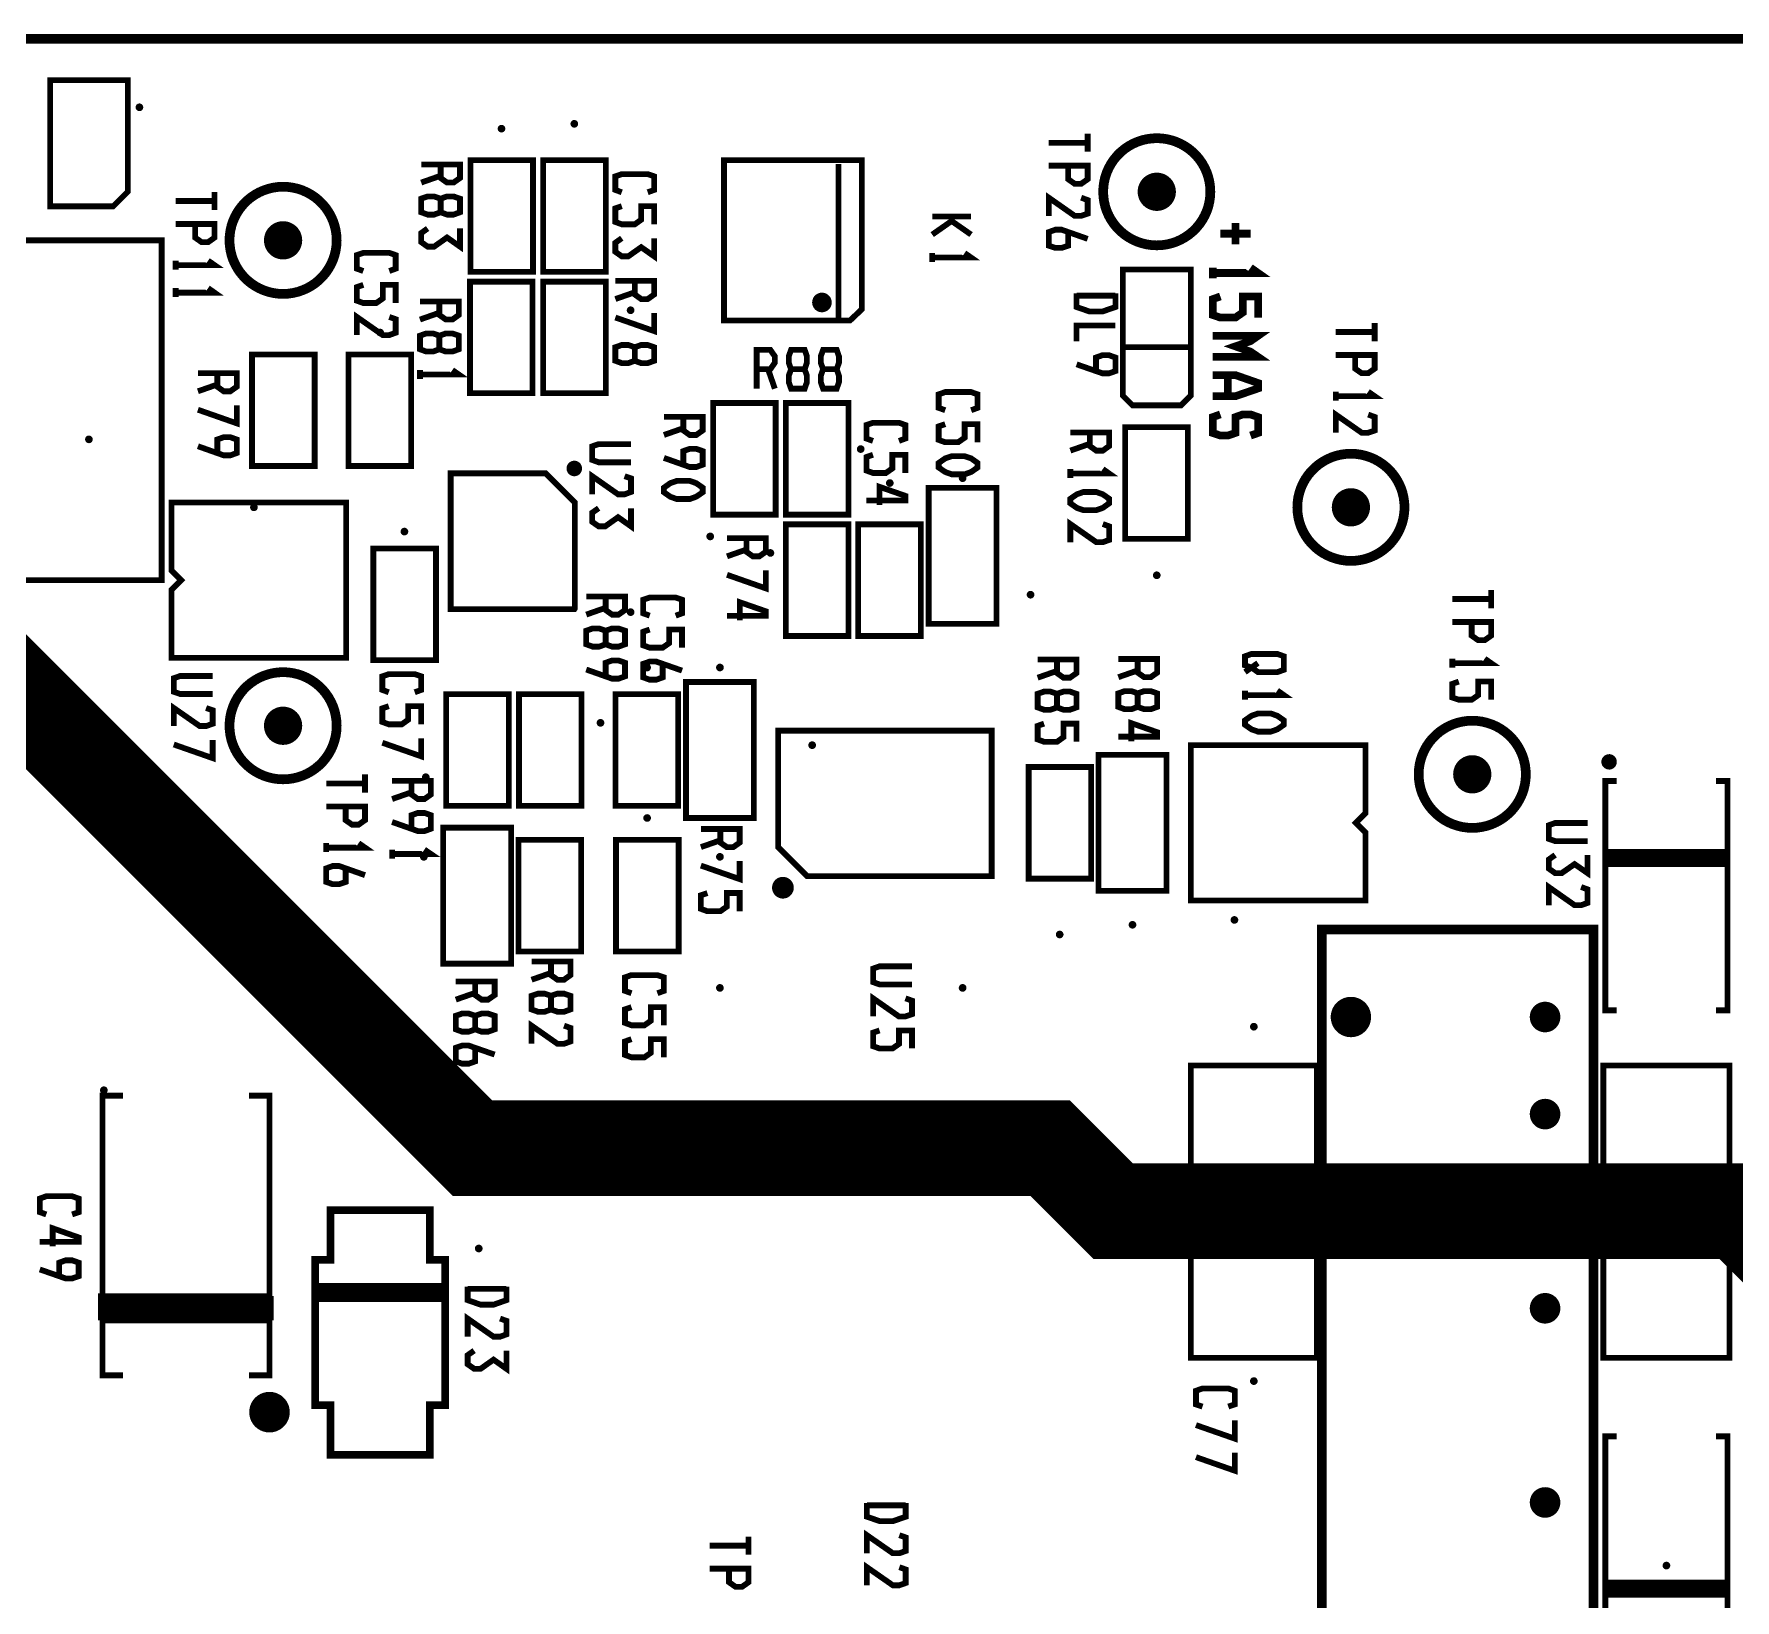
# Model space of a CAD drawing. Extents: x 8 to 205, y 3 to 189.
# Drawn here: x 41.32 to 85.82, y 146.05 to 187.02 of the extents above; entities that cross this region are included whole.
import ezdxf

# ---------------------------------------------------------------- set-up
doc = ezdxf.new("R2010")
doc.units = 0
doc.header["$MEASUREMENT"] = 0
doc.layers.get('0').update_dxf_attribs({"linetype": 'CONTINUOUS'})
doc.layers.add('26-349-0_DRL', color=254, linetype='CONTINUOUS')
doc.layers.add('26-349-0_SST', color=12, linetype='CONTINUOUS')

# ---------------------------------------------------------------- blocks, each defined once
blk = doc.blocks.new('ROUND_95')
at = {"const_width": 0.40005}
blk.add_lwpolyline([(-0.200024, 0, 1), (0.200024, 0, 1)], format="xyb", close=True, dxfattribs=at)
blk = doc.blocks.new('ROUND_96')
at = {"const_width": 0.50038}
blk.add_lwpolyline([(-0.25019, 0, 1), (0.25019, 0, 1)], format="xyb", close=True, dxfattribs=at)
blk = doc.blocks.new('ROUND_102')
at = {"const_width": 0.10033}
blk.add_lwpolyline([(-0.050164, 0, 1), (0.050164, 0, 1)], format="xyb", close=True, dxfattribs=at)

msp = doc.modelspace()

# ---------------------------------------------------------------- linework, layer by layer
at = {"layer": '26-349-0_DRL'}
for points, const_width in [([(13.894, 186.892), (200.843, 186.892)], 0.254), ([(87.966, 140.728), (87.966, 154.19), (85.934, 156.222), (69.551, 156.222), (67.9, 157.873), (52.787, 157.873), (31.578, 179.082), (28.022, 179.082)], 2.499)]:
    msp.add_lwpolyline(points, dxfattribs=dict(at, const_width=const_width))
at = {"layer": '26-349-0_SST'}
for points, const_width in [([(41.738, 182.638), (41.738, 182.511), (43.389, 182.511), (43.77, 182.892), (43.77, 185.813), (41.738, 185.813), (41.738, 182.638)], 0.152), ([(68.885, 183.938), (68.885, 184.413)], 0.152), ([(67.869, 184.175), (68.885, 184.175)], 0.152), ([(51.956, 183.608), (51.956, 183.253), (52.124, 183.133), (52.294, 183.133), (52.464, 183.253), (52.464, 183.608), (51.448, 183.608)], 0.152), ([(51.956, 183.311), (51.448, 183.133)], 0.152), ([(54.374, 180.796), (54.374, 183.717), (52.736, 183.717), (52.736, 180.796), (54.374, 180.796)], 0.152), ([(56.279, 180.796), (56.279, 183.717), (54.641, 183.717), (54.641, 180.796), (56.279, 180.796)], 0.152), ([(56.696, 182.879), (56.528, 182.94), (56.528, 183.296), (56.696, 183.354), (57.374, 183.354), (57.544, 183.296), (57.544, 182.94), (57.374, 182.879)], 0.152), ([(62.873, 179.719), (62.975, 179.821), (62.975, 183.72), (59.371, 183.72), (59.371, 179.524), (62.667, 179.524), (62.873, 179.719)], 0.152), ([(62.368, 183.621), (62.368, 179.524)], 0.152), ([(68.377, 183.575), (68.377, 183.22), (68.548, 183.1), (68.715, 183.1), (68.885, 183.22), (68.885, 183.575), (67.869, 183.575)], 0.152), ([(46.041, 182.412), (46.041, 182.887)], 0.152), ([(45.025, 182.651), (46.041, 182.651)], 0.152), ([(51.956, 182.356), (52.124, 182.295), (52.294, 182.295), (52.464, 182.356), (52.464, 182.712), (52.294, 182.77), (52.124, 182.77), (51.956, 182.712), (51.956, 182.356), (51.786, 182.295), (51.616, 182.295), (51.448, 182.356), (51.448, 182.712), (51.616, 182.77), (51.786, 182.77), (51.956, 182.712)], 0.152), ([(56.696, 182.516), (56.528, 182.458), (56.528, 182.102), (56.696, 182.041), (57.036, 182.041), (57.204, 182.16), (57.204, 182.516), (57.544, 182.516), (57.544, 182.041)], 0.152), ([(67.869, 182.262), (67.869, 182.737), (68.548, 182.262), (68.715, 182.262), (68.885, 182.32), (68.885, 182.676), (68.715, 182.737)], 0.152), ([(45.533, 182.049), (45.533, 181.693), (45.703, 181.574), (45.873, 181.574), (46.041, 181.693), (46.041, 182.049), (45.025, 182.049)], 0.152), ([(65.835, 182.247), (64.819, 182.247)], 0.152), ([(64.819, 181.772), (65.327, 182.127), (65.835, 181.772)], 0.152), ([(72.751, 181.518), (72.751, 182.071)], 0.203), ([(44.659, 181.508), (44.659, 181.622), (40.849, 181.622), (40.849, 172.732), (44.659, 172.732), (44.659, 181.508)], 0.152), ([(51.616, 181.932), (51.448, 181.812), (51.448, 181.576), (51.616, 181.457), (51.786, 181.457), (52.124, 181.696), (52.464, 181.457), (52.464, 181.932)], 0.152), ([(56.696, 181.678), (56.528, 181.558), (56.528, 181.322), (56.696, 181.203), (56.866, 181.203), (57.204, 181.442), (57.544, 181.203), (57.544, 181.678)], 0.152), ([(68.377, 181.838), (68.377, 181.482), (68.207, 181.424), (68.04, 181.424), (67.869, 181.482), (67.869, 181.838), (68.04, 181.899), (68.207, 181.899), (68.885, 181.66)], 0.152), ([(73.147, 181.795), (72.358, 181.795)], 0.203), ([(45.025, 180.855), (45.025, 181.091)], 0.152), ([(45.025, 180.974), (46.041, 180.974), (45.873, 181.091)], 0.152), ([(49.934, 180.819), (49.764, 180.88), (49.764, 181.236), (49.934, 181.294), (50.613, 181.294), (50.78, 181.236), (50.78, 180.88), (50.613, 180.819)], 0.152), ([(64.819, 181.053), (64.819, 181.289)], 0.152), ([(64.819, 181.172), (65.835, 181.172), (65.667, 181.289)], 0.152), ([(71.329, 177.304), (70.059, 177.304), (69.805, 177.558), (69.805, 180.86), (71.583, 180.86), (71.583, 177.558), (71.329, 177.304)], 0.152), ([(72.159, 180.629), (72.159, 180.906)], 0.203), ([(72.159, 180.766), (73.346, 180.766), (73.147, 180.906)], 0.203), ([(45.025, 180.136), (45.025, 180.372)], 0.152), ([(45.025, 180.253), (46.041, 180.253), (45.873, 180.372)], 0.152), ([(49.934, 180.456), (49.764, 180.398), (49.764, 180.042), (49.934, 179.981), (50.272, 179.981), (50.442, 180.1), (50.442, 180.456), (50.78, 180.456), (50.78, 179.981)], 0.152), ([(52.723, 180.542), (52.723, 177.621), (54.362, 177.621), (54.362, 180.542), (52.723, 180.542)], 0.152), ([(56.279, 177.621), (56.279, 180.542), (54.641, 180.542), (54.641, 177.621), (56.279, 177.621)], 0.152), ([(57.036, 180.56), (57.036, 180.205), (57.204, 180.085), (57.374, 180.085), (57.544, 180.205), (57.544, 180.56), (56.528, 180.56)], 0.152), ([(57.036, 180.263), (56.528, 180.085)], 0.152), ([(68.596, 180.232), (68.596, 179.877), (68.934, 179.76), (69.274, 179.76), (69.612, 179.877), (69.612, 180.232)], 0.152), ([(68.596, 180.174), (69.612, 180.174)], 0.152), ([(72.358, 180.154), (72.159, 180.083), (72.159, 179.669), (72.358, 179.6), (72.751, 179.6), (72.949, 179.737), (72.949, 180.154), (73.346, 180.154), (73.346, 179.6)], 0.203), ([(51.923, 180.024), (51.923, 179.669), (52.093, 179.549), (52.264, 179.549), (52.431, 179.669), (52.431, 180.024), (51.415, 180.024)], 0.152), ([(51.923, 179.727), (51.415, 179.549)], 0.152), ([(62.104, 180.055), (61.763, 180.055)], 0.152), ([(62.096, 179.918), (61.771, 179.918)], 0.152), ([(61.855, 180.159), (61.855, 179.834)], 0.152), ([(61.992, 180.166), (61.992, 179.826)], 0.152), ([(49.764, 179.143), (49.764, 179.618), (50.442, 179.143), (50.613, 179.143), (50.78, 179.204), (50.78, 179.559), (50.613, 179.618)], 0.152), ([(56.528, 179.603), (57.544, 179.247), (57.544, 179.722)], 0.152), ([(68.596, 178.98), (68.596, 179.394), (69.612, 179.394)], 0.152), ([(76.394, 178.983), (76.394, 179.458)], 0.152), ([(51.923, 178.772), (52.093, 178.711), (52.264, 178.711), (52.431, 178.772), (52.431, 179.128), (52.264, 179.186), (52.093, 179.186), (51.923, 179.128), (51.923, 178.772), (51.756, 178.711), (51.585, 178.711), (51.415, 178.772), (51.415, 179.128), (51.585, 179.186), (51.756, 179.186), (51.923, 179.128)], 0.152), ([(57.036, 178.47), (57.204, 178.409), (57.374, 178.409), (57.544, 178.47), (57.544, 178.825), (57.374, 178.884), (57.204, 178.884), (57.036, 178.825), (57.036, 178.47), (56.866, 178.409), (56.696, 178.409), (56.528, 178.47), (56.528, 178.825), (56.696, 178.884), (56.866, 178.884), (57.036, 178.825)], 0.152), ([(72.159, 178.571), (73.346, 178.571), (73.147, 178.708), (72.751, 178.848), (73.147, 178.985), (73.346, 179.125), (72.159, 179.125)], 0.203), ([(75.378, 179.222), (76.394, 179.222)], 0.152), ([(48.659, 175.716), (48.659, 178.637), (47.021, 178.637), (47.021, 175.716), (48.659, 175.716)], 0.152), ([(49.548, 178.637), (49.548, 175.716), (51.187, 175.716), (51.187, 178.637), (49.548, 178.637)], 0.152), ([(60.227, 178.249), (60.582, 178.249), (60.701, 178.419), (60.701, 178.587), (60.582, 178.757), (60.227, 178.757), (60.227, 177.741)], 0.152), ([(61.481, 178.249), (61.54, 178.419), (61.54, 178.587), (61.481, 178.757), (61.126, 178.757), (61.065, 178.587), (61.065, 178.419), (61.126, 178.249), (61.481, 178.249), (61.54, 178.079), (61.54, 177.911), (61.481, 177.741), (61.126, 177.741), (61.065, 177.911), (61.065, 178.079), (61.126, 178.249)], 0.152), ([(62.319, 178.249), (62.378, 178.419), (62.378, 178.587), (62.319, 178.757), (61.964, 178.757), (61.903, 178.587), (61.903, 178.419), (61.964, 178.249), (62.319, 178.249), (62.378, 178.079), (62.378, 177.911), (62.319, 177.741), (61.964, 177.741), (61.903, 177.911), (61.903, 178.079), (61.964, 178.249)], 0.152), ([(69.104, 178.2), (69.104, 178.556), (69.274, 178.617), (69.442, 178.617), (69.612, 178.556), (69.612, 178.2), (69.442, 178.142), (69.274, 178.142), (68.596, 178.378)], 0.152), ([(71.583, 178.828), (69.805, 178.828)], 0.152), ([(75.886, 178.62), (75.886, 178.264), (76.056, 178.145), (76.226, 178.145), (76.394, 178.264), (76.394, 178.62), (75.378, 178.62)], 0.152), ([(46.114, 178.147), (46.114, 177.792), (46.282, 177.672), (46.452, 177.672), (46.622, 177.792), (46.622, 178.147), (45.606, 178.147)], 0.152), ([(51.415, 177.992), (51.415, 178.228)], 0.152), ([(51.415, 178.112), (52.431, 178.112), (52.264, 178.228)], 0.152), ([(60.524, 178.249), (60.701, 177.741)], 0.152), ([(72.159, 177.543), (72.751, 177.543), (73.346, 177.748), (73.346, 177.888), (72.751, 178.096), (72.159, 178.096)], 0.203), ([(72.556, 177.543), (72.556, 178.096)], 0.203), ([(46.114, 177.85), (45.606, 177.672)], 0.152), ([(65.159, 177.177), (64.989, 177.238), (64.989, 177.593), (65.159, 177.652), (65.837, 177.652), (66.005, 177.593), (66.005, 177.238), (65.837, 177.177)], 0.152), ([(75.378, 177.426), (75.378, 177.662)], 0.152), ([(75.378, 177.545), (76.394, 177.545), (76.226, 177.662)], 0.152), ([(45.606, 177.19), (46.622, 176.834), (46.622, 177.309)], 0.152), ([(60.724, 174.446), (60.724, 177.367), (59.086, 177.367), (59.086, 174.446), (60.724, 174.446)], 0.152), ([(62.629, 174.446), (62.629, 177.367), (60.991, 177.367), (60.991, 174.446), (62.629, 174.446)], 0.152), ([(73.147, 176.514), (73.346, 176.582), (73.346, 176.997), (73.147, 177.068), (72.949, 177.068), (72.751, 176.997), (72.751, 176.582), (72.556, 176.514), (72.358, 176.514), (72.159, 176.582), (72.159, 176.997), (72.358, 177.068)], 0.203), ([(75.378, 176.588), (75.378, 177.063), (76.056, 176.588), (76.226, 176.588), (76.394, 176.646), (76.394, 177.002), (76.226, 177.063)], 0.152), ([(58.306, 177.004), (58.306, 176.649), (58.474, 176.529), (58.644, 176.529), (58.814, 176.649), (58.814, 177.004), (57.798, 177.004)], 0.152), ([(58.306, 176.707), (57.798, 176.529)], 0.152), ([(63.269, 176.374), (63.099, 176.435), (63.099, 176.791), (63.269, 176.849), (63.948, 176.849), (64.115, 176.791), (64.115, 176.435), (63.948, 176.374)], 0.152), ([(65.159, 176.814), (64.989, 176.755), (64.989, 176.4), (65.159, 176.339), (65.497, 176.339), (65.667, 176.458), (65.667, 176.814), (66.005, 176.814), (66.005, 176.339)], 0.152), ([(69.868, 176.732), (69.868, 173.811), (71.507, 173.811), (71.507, 176.732), (69.868, 176.732)], 0.152), ([(46.114, 176.057), (46.114, 176.412), (46.282, 176.471), (46.452, 176.471), (46.622, 176.412), (46.622, 176.057), (46.452, 175.996), (46.282, 175.996), (45.606, 176.235)], 0.152), ([(56.937, 175.815), (56.091, 175.815), (55.921, 175.876), (55.921, 176.232), (56.091, 176.29), (56.937, 176.29)], 0.152), ([(58.306, 175.752), (58.306, 176.108), (58.474, 176.166), (58.644, 176.166), (58.814, 176.108), (58.814, 175.752), (58.644, 175.691), (58.474, 175.691), (57.798, 175.93)], 0.152), ([(68.941, 176.595), (68.941, 176.24), (69.111, 176.12), (69.282, 176.12), (69.449, 176.24), (69.449, 176.595), (68.433, 176.595)], 0.152), ([(68.941, 176.298), (68.433, 176.12)], 0.152), ([(55.515, 175.765), (55.393, 175.765)], 0.152), ([(55.428, 175.777), (55.428, 175.528)], 0.152), ([(63.269, 176.011), (63.099, 175.953), (63.099, 175.597), (63.269, 175.536), (63.607, 175.536), (63.777, 175.655), (63.777, 176.011), (64.115, 176.011), (64.115, 175.536)], 0.152), ([(64.989, 175.798), (65.159, 175.917), (65.329, 175.975), (65.667, 175.975), (65.837, 175.917), (66.005, 175.798), (66.005, 175.678), (65.837, 175.561), (65.667, 175.5), (65.329, 175.5), (65.159, 175.561), (64.989, 175.678), (64.989, 175.798)], 0.152), ([(52.279, 175.526), (54.707, 175.526), (55.469, 174.764), (55.469, 171.993), (55.454, 171.97), (52.218, 171.97), (52.218, 175.526), (52.279, 175.526)], 0.152), ([(55.578, 175.627), (55.329, 175.627)], 0.152), ([(55.566, 175.714), (55.566, 175.592)], 0.152), ([(55.921, 174.977), (55.921, 175.452), (56.599, 174.977), (56.77, 174.977), (56.937, 175.038), (56.937, 175.394), (56.77, 175.452)], 0.152), ([(57.798, 175.15), (57.966, 175.269), (58.136, 175.328), (58.474, 175.328), (58.644, 175.269), (58.814, 175.15), (58.814, 175.031), (58.644, 174.914), (58.474, 174.853), (58.136, 174.853), (57.966, 174.914), (57.798, 175.031), (57.798, 175.15)], 0.152), ([(68.433, 175.401), (68.433, 175.638)], 0.152), ([(68.433, 175.521), (69.449, 175.521), (69.282, 175.638)], 0.152), ([(63.44, 174.698), (63.44, 175.173), (64.115, 174.937), (64.115, 174.817), (63.099, 174.817)], 0.152), ([(66.503, 171.589), (66.503, 175.145), (64.725, 175.145), (64.725, 171.589), (66.503, 171.589)], 0.152), ([(68.433, 174.86), (68.603, 174.977), (68.774, 175.038), (69.111, 175.038), (69.282, 174.977), (69.449, 174.86), (69.449, 174.741), (69.282, 174.622), (69.111, 174.563), (68.774, 174.563), (68.603, 174.622), (68.433, 174.741), (68.433, 174.86)], 0.152), ([(49.485, 170.7), (49.485, 174.764), (44.913, 174.764), (44.913, 172.986), (45.167, 172.732), (44.913, 172.478), (44.913, 170.7), (49.485, 170.7)], 0.152), ([(56.091, 174.614), (55.921, 174.495), (55.921, 174.258), (56.091, 174.139), (56.262, 174.139), (56.599, 174.378), (56.937, 174.139), (56.937, 174.614)], 0.152), ([(62.629, 171.271), (62.629, 174.192), (60.991, 174.192), (60.991, 171.271), (62.629, 171.271)], 0.152), ([(62.883, 174.192), (62.883, 171.271), (64.522, 171.271), (64.522, 174.192), (62.883, 174.192)], 0.152), ([(68.433, 173.725), (68.433, 174.2), (69.111, 173.725), (69.282, 173.725), (69.449, 173.783), (69.449, 174.139), (69.282, 174.2)], 0.152), ([(51.834, 170.636), (51.834, 173.557), (50.196, 173.557), (50.196, 170.636), (51.834, 170.636)], 0.152), ([(59.957, 173.829), (59.957, 173.474), (60.125, 173.354), (60.295, 173.354), (60.465, 173.474), (60.465, 173.829), (59.449, 173.829)], 0.152), ([(59.957, 173.532), (59.449, 173.354)], 0.152), ([(59.449, 172.872), (60.465, 172.516), (60.465, 172.991)], 0.152), ([(56.274, 172.305), (56.274, 171.95), (56.442, 171.83), (56.612, 171.83), (56.782, 171.95), (56.782, 172.305), (55.766, 172.305)], 0.152), ([(57.427, 171.802), (57.257, 171.863), (57.257, 172.219), (57.427, 172.277), (58.106, 172.277), (58.273, 172.219), (58.273, 171.863), (58.106, 171.802)], 0.152), ([(59.787, 171.678), (59.787, 172.153), (60.465, 171.917), (60.465, 171.797), (59.449, 171.797)], 0.152), ([(78.426, 172.237), (79.442, 172.237)], 0.152), ([(79.442, 171.998), (79.442, 172.473)], 0.152), ([(56.274, 172.008), (55.766, 171.83)], 0.152), ([(56.274, 171.053), (56.442, 170.992), (56.612, 170.992), (56.782, 171.053), (56.782, 171.409), (56.612, 171.467), (56.442, 171.467), (56.274, 171.409), (56.274, 171.053), (56.104, 170.992), (55.934, 170.992), (55.766, 171.053), (55.766, 171.409), (55.934, 171.467), (56.104, 171.467), (56.274, 171.409)], 0.152), ([(57.427, 171.439), (57.257, 171.381), (57.257, 171.025), (57.427, 170.964), (57.765, 170.964), (57.935, 171.083), (57.935, 171.439), (58.273, 171.439), (58.273, 170.964)], 0.152), ([(78.934, 171.635), (78.934, 171.279), (79.104, 171.16), (79.274, 171.16), (79.442, 171.279), (79.442, 171.635), (78.426, 171.635)], 0.152), ([(56.274, 170.215), (56.274, 170.57), (56.442, 170.629), (56.612, 170.629), (56.782, 170.57), (56.782, 170.215), (56.612, 170.154), (56.442, 170.154), (55.766, 170.393)], 0.152), ([(57.765, 170.542), (57.765, 170.187), (57.598, 170.126), (57.427, 170.126), (57.257, 170.187), (57.257, 170.542), (57.427, 170.601), (57.598, 170.601), (58.273, 170.365)], 0.152), ([(68.085, 170.654), (68.085, 170.299), (68.253, 170.179), (68.423, 170.179), (68.593, 170.299), (68.593, 170.654), (67.577, 170.654)], 0.152), ([(70.196, 170.667), (70.196, 170.311), (70.366, 170.192), (70.536, 170.192), (70.704, 170.311), (70.704, 170.667), (69.688, 170.667)], 0.152), ([(73.173, 170.801), (73.003, 170.74), (73.003, 170.504), (73.173, 170.446), (73.341, 170.326), (73.849, 170.326), (74.019, 170.385), (74.019, 170.74), (73.849, 170.801), (73.173, 170.801)], 0.152), ([(73.341, 170.563), (73.003, 170.326)], 0.152), ([(78.426, 170.441), (78.426, 170.677)], 0.152), ([(78.426, 170.56), (79.442, 170.56), (79.274, 170.677)], 0.152), ([(45.99, 169.752), (45.144, 169.752), (44.974, 169.811), (44.974, 170.166), (45.144, 170.225), (45.99, 170.225)], 0.152), ([(50.6, 169.798), (50.432, 169.859), (50.432, 170.215), (50.6, 170.273), (51.278, 170.273), (51.448, 170.215), (51.448, 169.859), (51.278, 169.798)], 0.152), ([(60.153, 166.509), (60.153, 170.065), (58.375, 170.065), (58.375, 166.509), (60.153, 166.509)], 0.152), ([(68.085, 170.357), (67.577, 170.179)], 0.152), ([(70.196, 170.37), (69.688, 170.192)], 0.152), ([(78.596, 170.078), (78.426, 170.017), (78.426, 169.661), (78.596, 169.603), (78.934, 169.603), (79.104, 169.722), (79.104, 170.078), (79.442, 170.078), (79.442, 169.603)], 0.152), ([(53.739, 166.826), (53.739, 169.747), (52.101, 169.747), (52.101, 166.826), (53.739, 166.826)], 0.152), ([(55.644, 166.826), (55.644, 169.747), (54.006, 169.747), (54.006, 166.826), (55.644, 166.826)], 0.152), ([(56.533, 169.747), (56.533, 166.826), (58.172, 166.826), (58.172, 169.747), (56.533, 169.747)], 0.152), ([(68.085, 169.402), (68.253, 169.341), (68.423, 169.341), (68.593, 169.402), (68.593, 169.758), (68.423, 169.816), (68.253, 169.816), (68.085, 169.758), (68.085, 169.402), (67.915, 169.341), (67.745, 169.341), (67.577, 169.402), (67.577, 169.758), (67.745, 169.816), (67.915, 169.816), (68.085, 169.758)], 0.152), ([(70.196, 169.415), (70.366, 169.354), (70.536, 169.354), (70.704, 169.415), (70.704, 169.77), (70.536, 169.829), (70.366, 169.829), (70.196, 169.77), (70.196, 169.415), (70.028, 169.354), (69.858, 169.354), (69.688, 169.415), (69.688, 169.77), (69.858, 169.829), (70.028, 169.829), (70.196, 169.77)], 0.152), ([(73.003, 169.608), (73.003, 169.844)], 0.152), ([(73.003, 169.724), (74.019, 169.724), (73.849, 169.844)], 0.152), ([(44.974, 168.914), (44.974, 169.387), (45.652, 168.914), (45.82, 168.914), (45.99, 168.973), (45.99, 169.328), (45.82, 169.387)], 0.152), ([(50.6, 169.435), (50.432, 169.377), (50.432, 169.021), (50.6, 168.96), (50.94, 168.96), (51.108, 169.079), (51.108, 169.435), (51.448, 169.435), (51.448, 168.96)], 0.152), ([(73.003, 169.064), (73.173, 169.183), (73.341, 169.242), (73.681, 169.242), (73.849, 169.183), (74.019, 169.064), (74.019, 168.947), (73.849, 168.828), (73.681, 168.769), (73.341, 168.769), (73.173, 168.828), (73.003, 168.947), (73.003, 169.064)], 0.152), ([(60.788, 165.747), (60.788, 168.795), (66.376, 168.795), (66.376, 164.985), (61.55, 164.985), (60.788, 165.747)], 0.152), ([(67.745, 168.978), (67.577, 168.919), (67.577, 168.564), (67.745, 168.503), (68.085, 168.503), (68.253, 168.622), (68.253, 168.978), (68.593, 168.978), (68.593, 168.503)], 0.152), ([(70.028, 168.515), (70.028, 168.99), (70.704, 168.754), (70.704, 168.635), (69.688, 168.635)], 0.152), ([(44.974, 168.432), (45.99, 168.076), (45.99, 168.548)], 0.152), ([(50.432, 168.477), (51.448, 168.122), (51.448, 168.597)], 0.152), ([(70.948, 164.604), (70.948, 168.16), (69.17, 168.16), (69.17, 164.604), (70.948, 164.604)], 0.152), ([(71.583, 168.414), (71.583, 164.35), (76.155, 164.35), (76.155, 166.128), (75.901, 166.382), (76.155, 166.636), (76.155, 168.414), (71.583, 168.414)], 0.152), ([(68.979, 164.921), (68.979, 167.842), (67.341, 167.842), (67.341, 164.921), (68.979, 164.921)], 0.152), ([(82.652, 167.952), (82.406, 167.952)], 0.152), ([(82.581, 168.089), (82.474, 168.089)], 0.152), ([(82.505, 168.099), (82.505, 167.853)], 0.152), ([(82.642, 168.028), (82.642, 167.924)], 0.152), ([(48.962, 167.411), (49.978, 167.411)], 0.152), ([(49.978, 167.172), (49.978, 167.647)], 0.152), ([(51.194, 167.479), (51.194, 167.124), (51.362, 167.004), (51.532, 167.004), (51.702, 167.124), (51.702, 167.479), (50.686, 167.479)], 0.152), ([(82.728, 167.477), (82.429, 167.477), (82.429, 161.477), (82.728, 161.477)], 0.152), ([(85.329, 167.477), (85.629, 167.477), (85.629, 161.477), (85.329, 161.477)], 0.152), ([(51.194, 167.182), (50.686, 167.004)], 0.152), ([(49.47, 166.809), (49.47, 166.453), (49.64, 166.334), (49.81, 166.334), (49.978, 166.453), (49.978, 166.809), (48.962, 166.809)], 0.152), ([(51.194, 166.227), (51.194, 166.583), (51.362, 166.641), (51.532, 166.641), (51.702, 166.583), (51.702, 166.227), (51.532, 166.166), (51.362, 166.166), (50.686, 166.405)], 0.152), ([(81.966, 165.904), (81.118, 165.904), (80.95, 165.963), (80.95, 166.318), (81.118, 166.379), (81.966, 166.379)], 0.152), ([(52.025, 166.255), (52.025, 162.699), (53.803, 162.699), (53.803, 166.255), (52.025, 166.255)], 0.152), ([(53.993, 165.937), (53.993, 163.016), (55.632, 163.016), (55.632, 165.937), (53.993, 165.937)], 0.152), ([(58.184, 163.016), (58.184, 165.937), (56.546, 165.937), (56.546, 163.016), (58.184, 163.016)], 0.152), ([(59.274, 166.222), (59.274, 165.866), (59.444, 165.747), (59.614, 165.747), (59.782, 165.866), (59.782, 166.222), (58.766, 166.222)], 0.152), ([(48.962, 165.615), (48.962, 165.851)], 0.152), ([(48.962, 165.734), (49.978, 165.734), (49.81, 165.851)], 0.152), ([(50.686, 165.447), (50.686, 165.683)], 0.152), ([(50.686, 165.567), (51.702, 165.567), (51.532, 165.683)], 0.152), ([(59.274, 165.925), (58.766, 165.747)], 0.152), ([(81.118, 165.541), (80.95, 165.422), (80.95, 165.186), (81.118, 165.066), (81.288, 165.066), (81.626, 165.302), (81.966, 165.066), (81.966, 165.541)], 0.152), ([(82.441, 165.62), (82.441, 165.302)], 0.152), ([(85.616, 165.62), (82.441, 165.62)], 0.152), ([(85.616, 165.541), (82.441, 165.541)], 0.152), ([(82.543, 165.62), (82.543, 165.302)], 0.152), ([(82.68, 165.62), (82.68, 165.302)], 0.152), ([(82.817, 165.62), (82.817, 165.302)], 0.152), ([(82.954, 165.62), (82.954, 165.302)], 0.152), ([(83.092, 165.62), (83.092, 165.302)], 0.152), ([(83.229, 165.62), (83.229, 165.302)], 0.152), ([(83.366, 165.62), (83.366, 165.302)], 0.152), ([(83.503, 165.62), (83.503, 165.302)], 0.152), ([(83.64, 165.62), (83.64, 165.302)], 0.152), ([(83.777, 165.62), (83.777, 165.302)], 0.152), ([(83.915, 165.62), (83.915, 165.302)], 0.152), ([(84.052, 165.62), (84.052, 165.302)], 0.152), ([(84.189, 165.62), (84.189, 165.302)], 0.152), ([(84.326, 165.62), (84.326, 165.302)], 0.152), ([(84.463, 165.62), (84.463, 165.302)], 0.152), ([(84.6, 165.62), (84.6, 165.302)], 0.152), ([(84.738, 165.62), (84.738, 165.302)], 0.152), ([(84.875, 165.62), (84.875, 165.302)], 0.152), ([(85.012, 165.62), (85.012, 165.302)], 0.152), ([(85.149, 165.62), (85.149, 165.302)], 0.152), ([(85.286, 165.62), (85.286, 165.302)], 0.152), ([(85.423, 165.62), (85.423, 165.302)], 0.152), ([(85.56, 165.62), (85.56, 165.302)], 0.152), ([(85.616, 165.62), (85.616, 165.302)], 0.152), ([(49.47, 165.191), (49.47, 164.835), (49.302, 164.777), (49.132, 164.777), (48.962, 164.835), (48.962, 165.191), (49.132, 165.252), (49.302, 165.252), (49.978, 165.013)], 0.152), ([(58.766, 165.264), (59.782, 164.909), (59.782, 165.384)], 0.152), ([(85.616, 165.404), (82.441, 165.404)], 0.152), ([(85.616, 165.302), (82.441, 165.302)], 0.152), ([(61.118, 164.716), (60.707, 164.716)], 0.152), ([(61.037, 164.853), (60.79, 164.853)], 0.152), ([(60.806, 164.863), (60.806, 164.505)], 0.152), ([(60.943, 164.891), (60.943, 164.479)], 0.152), ([(61.08, 164.807), (61.08, 164.561)], 0.152), ([(80.95, 164.228), (80.95, 164.703), (81.626, 164.228), (81.796, 164.228), (81.966, 164.286), (81.966, 164.642), (81.796, 164.703)], 0.152), ([(58.936, 164.545), (58.766, 164.487), (58.766, 164.131), (58.936, 164.07), (59.274, 164.07), (59.444, 164.19), (59.444, 164.545), (59.782, 164.545), (59.782, 164.07)], 0.152), ([(61.093, 164.578), (60.735, 164.578)], 0.152), ([(75.012, 163.588), (75.012, 144.03), (82.124, 144.03), (82.124, 163.588), (75.012, 163.588)], 0.254), ([(54.844, 162.752), (54.844, 162.397), (55.014, 162.277), (55.185, 162.277), (55.352, 162.397), (55.352, 162.752), (54.336, 162.752)], 0.152), ([(54.844, 162.455), (54.336, 162.277)], 0.152), ([(56.95, 161.924), (56.782, 161.985), (56.782, 162.341), (56.95, 162.399), (57.628, 162.399), (57.798, 162.341), (57.798, 161.985), (57.628, 161.924)], 0.152), ([(64.288, 162.155), (63.44, 162.155), (63.272, 162.214), (63.272, 162.569), (63.44, 162.628), (64.288, 162.628)], 0.152), ([(52.861, 162.231), (52.861, 161.876), (53.028, 161.757), (53.198, 161.757), (53.369, 161.876), (53.369, 162.231), (52.353, 162.231)], 0.152), ([(52.861, 161.934), (52.353, 161.757)], 0.152), ([(54.844, 161.5), (55.014, 161.439), (55.185, 161.439), (55.352, 161.5), (55.352, 161.856), (55.185, 161.914), (55.014, 161.914), (54.844, 161.856), (54.844, 161.5), (54.677, 161.439), (54.506, 161.439), (54.336, 161.5), (54.336, 161.856), (54.506, 161.914), (54.677, 161.914), (54.844, 161.856)], 0.152), ([(56.95, 161.561), (56.782, 161.503), (56.782, 161.147), (56.95, 161.086), (57.29, 161.086), (57.458, 161.205), (57.458, 161.561), (57.798, 161.561), (57.798, 161.086)], 0.152), ([(63.272, 161.317), (63.272, 161.79), (63.948, 161.317), (64.118, 161.317), (64.288, 161.376), (64.288, 161.731), (64.118, 161.79)], 0.152), ([(76.142, 161.459), (75.403, 161.459)], 0.254), ([(75.474, 161.569), (75.474, 161.035)], 0.254), ([(75.886, 161.688), (75.662, 161.688)], 0.254), ([(75.703, 161.696), (75.703, 160.906)], 0.254), ([(75.931, 161.67), (75.931, 160.931)], 0.254), ([(52.861, 160.979), (53.028, 160.918), (53.198, 160.918), (53.369, 160.979), (53.369, 161.335), (53.198, 161.393), (53.028, 161.393), (52.861, 161.335), (52.861, 160.979), (52.69, 160.918), (52.52, 160.918), (52.353, 160.979), (52.353, 161.335), (52.52, 161.393), (52.69, 161.393), (52.861, 161.335)], 0.152), ([(54.336, 160.601), (54.336, 161.076), (55.014, 160.601), (55.185, 160.601), (55.352, 160.662), (55.352, 161.017), (55.185, 161.076)], 0.152), ([(76.168, 161.231), (75.378, 161.231)], 0.254), ([(76.041, 161.002), (75.507, 161.002)], 0.254), ([(76.16, 161.414), (76.16, 161.19)], 0.254), ([(56.95, 160.723), (56.782, 160.664), (56.782, 160.309), (56.95, 160.248), (57.29, 160.248), (57.458, 160.367), (57.458, 160.723), (57.798, 160.723), (57.798, 160.248)], 0.152), ([(63.44, 160.951), (63.272, 160.893), (63.272, 160.537), (63.44, 160.479), (63.78, 160.479), (63.948, 160.596), (63.948, 160.951), (64.288, 160.951), (64.288, 160.479)], 0.152), ([(52.861, 160.497), (52.861, 160.141), (52.69, 160.08), (52.52, 160.08), (52.353, 160.141), (52.353, 160.497), (52.52, 160.555), (52.69, 160.555), (53.369, 160.319)], 0.152), ([(74.885, 159.27), (74.885, 160.032), (71.583, 160.032), (71.583, 152.386), (74.885, 152.386), (74.885, 159.27)], 0.152), ([(85.68, 159.27), (85.68, 160.032), (82.378, 160.032), (82.378, 152.386), (85.68, 152.386), (85.68, 159.27)], 0.152), ([(43.643, 151.929), (43.109, 151.929), (43.109, 159.244), (43.643, 159.244)], 0.152), ([(46.945, 159.244), (47.478, 159.244), (47.478, 151.929), (46.945, 151.929)], 0.152), ([(41.639, 156.138), (41.469, 156.196), (41.469, 156.552), (41.639, 156.613), (42.314, 156.613), (42.485, 156.552), (42.485, 156.196), (42.314, 156.138)], 0.152), ([(49.073, 156.247), (49.073, 154.947), (48.675, 154.947), (48.675, 151.147), (49.073, 151.147), (49.073, 149.846), (51.674, 149.846), (51.674, 151.147), (52.073, 151.147), (52.073, 154.947), (51.674, 154.947), (51.674, 156.247), (49.073, 156.247)], 0.201), ([(41.806, 155.3), (41.806, 155.775), (42.485, 155.536), (42.485, 155.419), (41.469, 155.419)], 0.152), ([(41.977, 154.52), (41.977, 154.876), (42.147, 154.937), (42.314, 154.937), (42.485, 154.876), (42.485, 154.52), (42.314, 154.462), (42.147, 154.462), (41.469, 154.698)], 0.152), ([(47.516, 153.999), (43.071, 153.999), (43.071, 153.364)], 0.152), ([(43.173, 153.999), (43.173, 153.364)], 0.152), ([(43.31, 153.999), (43.31, 153.364)], 0.152), ([(43.447, 153.999), (43.447, 153.364)], 0.152), ([(43.584, 153.999), (43.584, 153.364)], 0.152), ([(43.722, 153.999), (43.722, 153.364)], 0.152), ([(43.859, 153.999), (43.859, 153.364)], 0.152), ([(43.996, 153.999), (43.996, 153.364)], 0.152), ([(44.133, 153.999), (44.133, 153.364)], 0.152), ([(44.27, 153.999), (44.27, 153.364)], 0.152), ([(44.407, 153.999), (44.407, 153.364)], 0.152), ([(44.545, 153.999), (44.545, 153.364)], 0.152), ([(44.682, 153.999), (44.682, 153.364)], 0.152), ([(44.819, 153.999), (44.819, 153.364)], 0.152), ([(44.956, 153.999), (44.956, 153.364)], 0.152), ([(45.093, 153.999), (45.093, 153.364)], 0.152), ([(45.23, 153.999), (45.23, 153.364)], 0.152), ([(45.368, 153.999), (45.368, 153.364)], 0.152), ([(45.505, 153.999), (45.505, 153.364)], 0.152), ([(45.642, 153.999), (45.642, 153.364)], 0.152), ([(45.779, 153.999), (45.779, 153.364)], 0.152), ([(45.916, 153.999), (45.916, 153.364)], 0.152), ([(46.053, 153.999), (46.053, 153.364)], 0.152), ([(46.19, 153.999), (46.19, 153.364)], 0.152), ([(46.328, 153.999), (46.328, 153.364)], 0.152), ([(46.465, 153.999), (46.465, 153.364)], 0.152), ([(46.602, 153.999), (46.602, 153.364)], 0.152), ([(46.739, 153.999), (46.739, 153.364)], 0.152), ([(46.876, 153.999), (46.876, 153.364)], 0.152), ([(47.013, 153.999), (47.013, 153.364)], 0.152), ([(47.151, 153.999), (47.151, 153.364)], 0.152), ([(47.288, 153.999), (47.288, 153.364)], 0.152), ([(47.425, 153.999), (47.425, 153.364)], 0.152), ([(47.516, 153.999), (47.516, 153.364)], 0.152), ([(48.675, 154.246), (48.675, 153.946)], 0.201), ([(52.073, 154.246), (48.675, 154.246)], 0.201), ([(52.073, 154.246), (52.073, 153.946), (48.675, 153.946)], 0.201), ([(52.073, 154.116), (48.675, 154.116)], 0.201), ([(48.842, 154.246), (48.842, 153.946)], 0.201), ([(49.023, 154.246), (49.023, 153.946)], 0.201), ([(49.2, 154.246), (49.2, 153.946)], 0.201), ([(49.381, 154.246), (49.381, 153.946)], 0.201), ([(49.561, 154.246), (49.561, 153.946)], 0.201), ([(49.741, 154.246), (49.741, 153.946)], 0.201), ([(49.922, 154.246), (49.922, 153.946)], 0.201), ([(50.1, 154.246), (50.1, 153.946)], 0.201), ([(50.28, 154.246), (50.28, 153.946)], 0.201), ([(50.46, 154.246), (50.46, 153.946)], 0.201), ([(50.641, 154.246), (50.641, 153.946)], 0.201), ([(50.821, 154.246), (50.821, 153.946)], 0.201), ([(50.999, 154.246), (50.999, 153.946)], 0.201), ([(51.179, 154.246), (51.179, 153.946)], 0.201), ([(51.359, 154.246), (51.359, 153.946)], 0.201), ([(51.54, 154.246), (51.54, 153.946)], 0.201), ([(51.72, 154.246), (51.72, 153.946)], 0.201), ([(51.898, 154.246), (51.898, 153.946)], 0.201), ([(52.662, 154.251), (52.662, 153.895), (53.003, 153.776), (53.341, 153.776), (53.678, 153.895), (53.678, 154.251)], 0.152), ([(52.662, 154.192), (53.678, 154.192)], 0.152), ([(47.516, 153.877), (43.071, 153.877)], 0.152), ([(47.516, 153.74), (43.071, 153.74)], 0.152), ([(47.516, 153.603), (43.071, 153.603)], 0.152), ([(52.662, 152.938), (52.662, 153.413), (53.341, 152.938), (53.511, 152.938), (53.678, 152.999), (53.678, 153.354), (53.511, 153.413)], 0.152), ([(47.516, 153.466), (43.071, 153.466)], 0.152), ([(47.516, 153.364), (43.071, 153.364)], 0.152), ([(52.833, 152.574), (52.662, 152.455), (52.662, 152.219), (52.833, 152.099), (53.003, 152.099), (53.341, 152.338), (53.678, 152.099), (53.678, 152.574)], 0.152), ([(47.125, 151.251), (47.125, 150.677)], 0.152), ([(47.786, 151.297), (47.168, 151.297)], 0.152), ([(47.262, 151.363), (47.262, 150.563)], 0.152), ([(47.4, 151.411), (47.4, 150.517)], 0.152), ([(47.537, 151.414), (47.537, 150.512)], 0.152), ([(47.674, 151.373), (47.674, 150.553)], 0.152), ([(47.811, 151.271), (47.811, 150.654)], 0.152), ([(71.89, 151.109), (71.72, 151.167), (71.72, 151.523), (71.89, 151.584), (72.566, 151.584), (72.736, 151.523), (72.736, 151.167), (72.566, 151.109)], 0.152), ([(47.928, 151.022), (47.026, 151.022)], 0.152), ([(47.925, 150.885), (47.031, 150.885)], 0.152), ([(47.887, 151.16), (47.067, 151.16)], 0.152), ([(47.877, 150.748), (47.077, 150.748)], 0.152), ([(47.765, 150.611), (47.191, 150.611)], 0.152), ([(71.72, 150.626), (72.736, 150.271), (72.736, 150.746)], 0.152), ([(71.72, 149.788), (72.736, 149.432), (72.736, 149.907)], 0.152), ([(82.728, 144.332), (82.429, 144.332), (82.429, 150.332), (82.728, 150.332)], 0.152), ([(85.329, 144.332), (85.629, 144.332), (85.629, 150.332), (85.329, 150.332)], 0.152), ([(63.109, 148.584), (63.109, 148.228), (63.45, 148.112), (63.788, 148.112), (64.125, 148.228), (64.125, 148.584)], 0.152), ([(63.109, 148.526), (64.125, 148.526)], 0.152), ([(60.011, 147.233), (60.011, 147.708)], 0.152), ([(63.109, 147.273), (63.109, 147.746), (63.788, 147.273), (63.958, 147.273), (64.125, 147.332), (64.125, 147.687), (63.958, 147.746)], 0.152), ([(58.995, 147.472), (60.011, 147.472)], 0.152), ([(59.503, 146.87), (59.503, 146.514), (59.673, 146.395), (59.843, 146.395), (60.011, 146.514), (60.011, 146.87), (58.995, 146.87)], 0.152), ([(63.109, 146.435), (63.109, 146.908), (63.788, 146.435), (63.958, 146.435), (64.125, 146.494), (64.125, 146.849), (63.958, 146.908)], 0.152), ([(85.616, 146.506), (82.441, 146.506), (82.441, 146.189)], 0.152), ([(85.616, 146.428), (82.441, 146.428)], 0.152), ([(82.543, 146.506), (82.543, 146.189)], 0.152), ([(82.68, 146.506), (82.68, 146.189)], 0.152), ([(82.817, 146.506), (82.817, 146.189)], 0.152), ([(82.954, 146.506), (82.954, 146.189)], 0.152), ([(83.092, 146.506), (83.092, 146.189)], 0.152), ([(83.229, 146.506), (83.229, 146.189)], 0.152), ([(83.366, 146.506), (83.366, 146.189)], 0.152), ([(83.503, 146.506), (83.503, 146.189)], 0.152), ([(83.64, 146.506), (83.64, 146.189)], 0.152), ([(83.777, 146.506), (83.777, 146.189)], 0.152), ([(83.915, 146.506), (83.915, 146.189)], 0.152), ([(84.052, 146.506), (84.052, 146.189)], 0.152), ([(84.189, 146.506), (84.189, 146.189)], 0.152), ([(84.326, 146.506), (84.326, 146.189)], 0.152), ([(84.463, 146.506), (84.463, 146.189)], 0.152), ([(84.6, 146.506), (84.6, 146.189)], 0.152), ([(84.738, 146.506), (84.738, 146.189)], 0.152), ([(84.875, 146.506), (84.875, 146.189)], 0.152), ([(85.012, 146.506), (85.012, 146.189)], 0.152), ([(85.149, 146.506), (85.149, 146.189)], 0.152), ([(85.286, 146.506), (85.286, 146.189)], 0.152), ([(85.423, 146.506), (85.423, 146.189)], 0.152), ([(85.56, 146.506), (85.56, 146.189)], 0.152), ([(85.616, 146.506), (85.616, 146.189)], 0.152), ([(85.616, 146.29), (82.441, 146.29)], 0.152), ([(85.616, 146.189), (82.441, 146.189)], 0.152)]:
    msp.add_lwpolyline(points, dxfattribs=dict(at, const_width=const_width))
for points, const_width in [([(70.694, 184.294, 0.414214), (69.292, 182.892)], 0.254), ([(72.096, 182.892, 0.414214), (70.694, 184.294)], 0.254), ([(47.834, 183.024, 0.414214), (46.432, 181.622)], 0.254), ([(49.236, 181.622, 0.414214), (47.834, 183.024)], 0.254), ([(69.292, 182.892, 0.414214), (70.694, 181.49)], 0.254), ([(70.694, 181.49, 0.414214), (72.096, 182.892)], 0.254), ([(46.432, 181.622, 0.414214), (47.834, 180.22)], 0.254), ([(47.834, 180.22, 0.414214), (49.236, 181.622)], 0.254), ([(61.933, 180.177, 0.414214), (61.753, 179.996)], 0.152), ([(62.114, 179.996, 0.414214), (61.933, 180.177)], 0.152), ([(61.753, 179.996, 0.414214), (61.933, 179.816)], 0.152), ([(61.933, 179.816, 0.414214), (62.114, 179.996)], 0.152), ([(55.454, 175.78, 0.414214), (55.327, 175.653)], 0.152), ([(55.581, 175.653, 0.414214), (55.454, 175.78)], 0.152), ([(75.774, 176.039, 0.414214), (74.372, 174.637)], 0.254), ([(77.176, 174.637, 0.414214), (75.774, 176.039)], 0.254), ([(55.327, 175.653, 0.414214), (55.454, 175.526)], 0.152), ([(55.454, 175.526, 0.414214), (55.581, 175.653)], 0.152), ([(74.372, 174.637, 0.414214), (75.774, 173.235)], 0.254), ([(75.774, 173.235, 0.414214), (77.176, 174.637)], 0.254), ([(47.834, 170.324, 0.414214), (46.432, 168.922)], 0.254), ([(49.236, 168.922, 0.414214), (47.834, 170.324)], 0.254), ([(78.949, 169.054, 0.414214), (77.547, 167.652)], 0.254), ([(80.351, 167.652, 0.414214), (78.949, 169.054)], 0.254), ([(46.432, 168.922, 0.414214), (47.834, 167.52)], 0.254), ([(47.834, 167.52, 0.414214), (49.236, 168.922)], 0.254), ([(82.528, 168.101, 0.414214), (82.403, 167.977)], 0.152), ([(82.403, 167.977, 0.414214), (82.528, 167.853)], 0.152), ([(82.655, 167.977, 0.414214), (82.528, 168.104)], 0.152), ([(82.528, 167.85, 0.414214), (82.655, 167.977)], 0.152), ([(77.547, 167.652, 0.414214), (78.949, 166.25)], 0.254), ([(78.949, 166.25, 0.414214), (80.351, 167.652)], 0.254), ([(60.912, 164.893, 0.414214), (60.704, 164.685)], 0.152), ([(60.704, 164.685, 0.414214), (60.912, 164.477)], 0.152), ([(61.121, 164.685, 0.414214), (60.912, 164.893)], 0.152), ([(60.912, 164.477, 0.414214), (61.121, 164.685)], 0.152), ([(75.774, 161.703, 0.414214), (75.373, 161.302)], 0.254), ([(76.175, 161.302, 0.414214), (75.774, 161.703)], 0.254), ([(75.373, 161.302, 0.414214), (75.774, 160.901)], 0.254), ([(75.774, 160.901, 0.414214), (76.175, 161.302)], 0.254), ([(47.478, 151.419, 0.414214), (47.024, 150.964)], 0.152), ([(47.933, 150.964, 0.414214), (47.478, 151.419)], 0.152), ([(47.024, 150.964, 0.414214), (47.478, 150.509)], 0.152), ([(47.478, 150.509, 0.414214), (47.933, 150.964)], 0.152)]:
    msp.add_lwpolyline(points, format="xyb", dxfattribs=dict(at, const_width=const_width))

# ---------------------------------------------------------------- block references
at = {"layer": '26-349-0_DRL'}
for name, p in [('ROUND_102', (44.075, 185.102)), ('ROUND_102', (55.454, 184.67)), ('ROUND_102', (53.549, 184.543)), ('ROUND_96', (70.694, 182.892)), ('ROUND_96', (47.834, 181.622)), ('ROUND_102', (56.927, 179.793)), ('ROUND_102', (50.374, 179.209)), ('ROUND_102', (42.754, 176.415)), ('ROUND_102', (62.947, 176.161)), ('ROUND_102', (63.709, 175.272)), ('ROUND_102', (65.614, 175.399)), ('ROUND_96', (75.774, 174.637)), ('ROUND_102', (47.072, 174.637)), ('ROUND_102', (51.009, 174.002)), ('ROUND_102', (59.01, 173.875)), ('ROUND_102', (60.585, 173.443)), ('ROUND_102', (70.694, 172.859)), ('ROUND_102', (67.392, 172.351)), ('ROUND_102', (56.927, 171.894)), ('ROUND_102', (57.359, 170.446)), ('ROUND_102', (59.264, 170.446)), ('ROUND_96', (47.834, 168.922)), ('ROUND_102', (56.14, 168.998)), ('ROUND_102', (61.677, 168.414)), ('ROUND_96', (78.949, 167.652)), ('ROUND_102', (51.568, 167.576)), ('ROUND_102', (57.359, 166.509)), ('ROUND_102', (51.517, 165.493)), ('ROUND_102', (59.264, 165.493)), ('ROUND_102', (70.059, 163.715)), ('ROUND_102', (72.726, 163.842)), ('ROUND_102', (68.154, 163.461)), ('ROUND_102', (59.264, 162.064)), ('ROUND_102', (65.614, 162.064)), ('ROUND_95', (80.854, 161.302)), ('ROUND_102', (73.234, 161.048)), ('ROUND_102', (43.145, 159.387)), ('ROUND_95', (80.854, 158.762)), ('ROUND_102', (52.954, 155.246)), ('ROUND_95', (80.854, 153.682)), ('ROUND_102', (73.234, 151.777)), ('ROUND_95', (80.854, 148.602)), ('ROUND_102', (84.029, 146.951))]:
    msp.add_blockref(name, p, dxfattribs=at)

doc.saveas('drawing.dxf')
